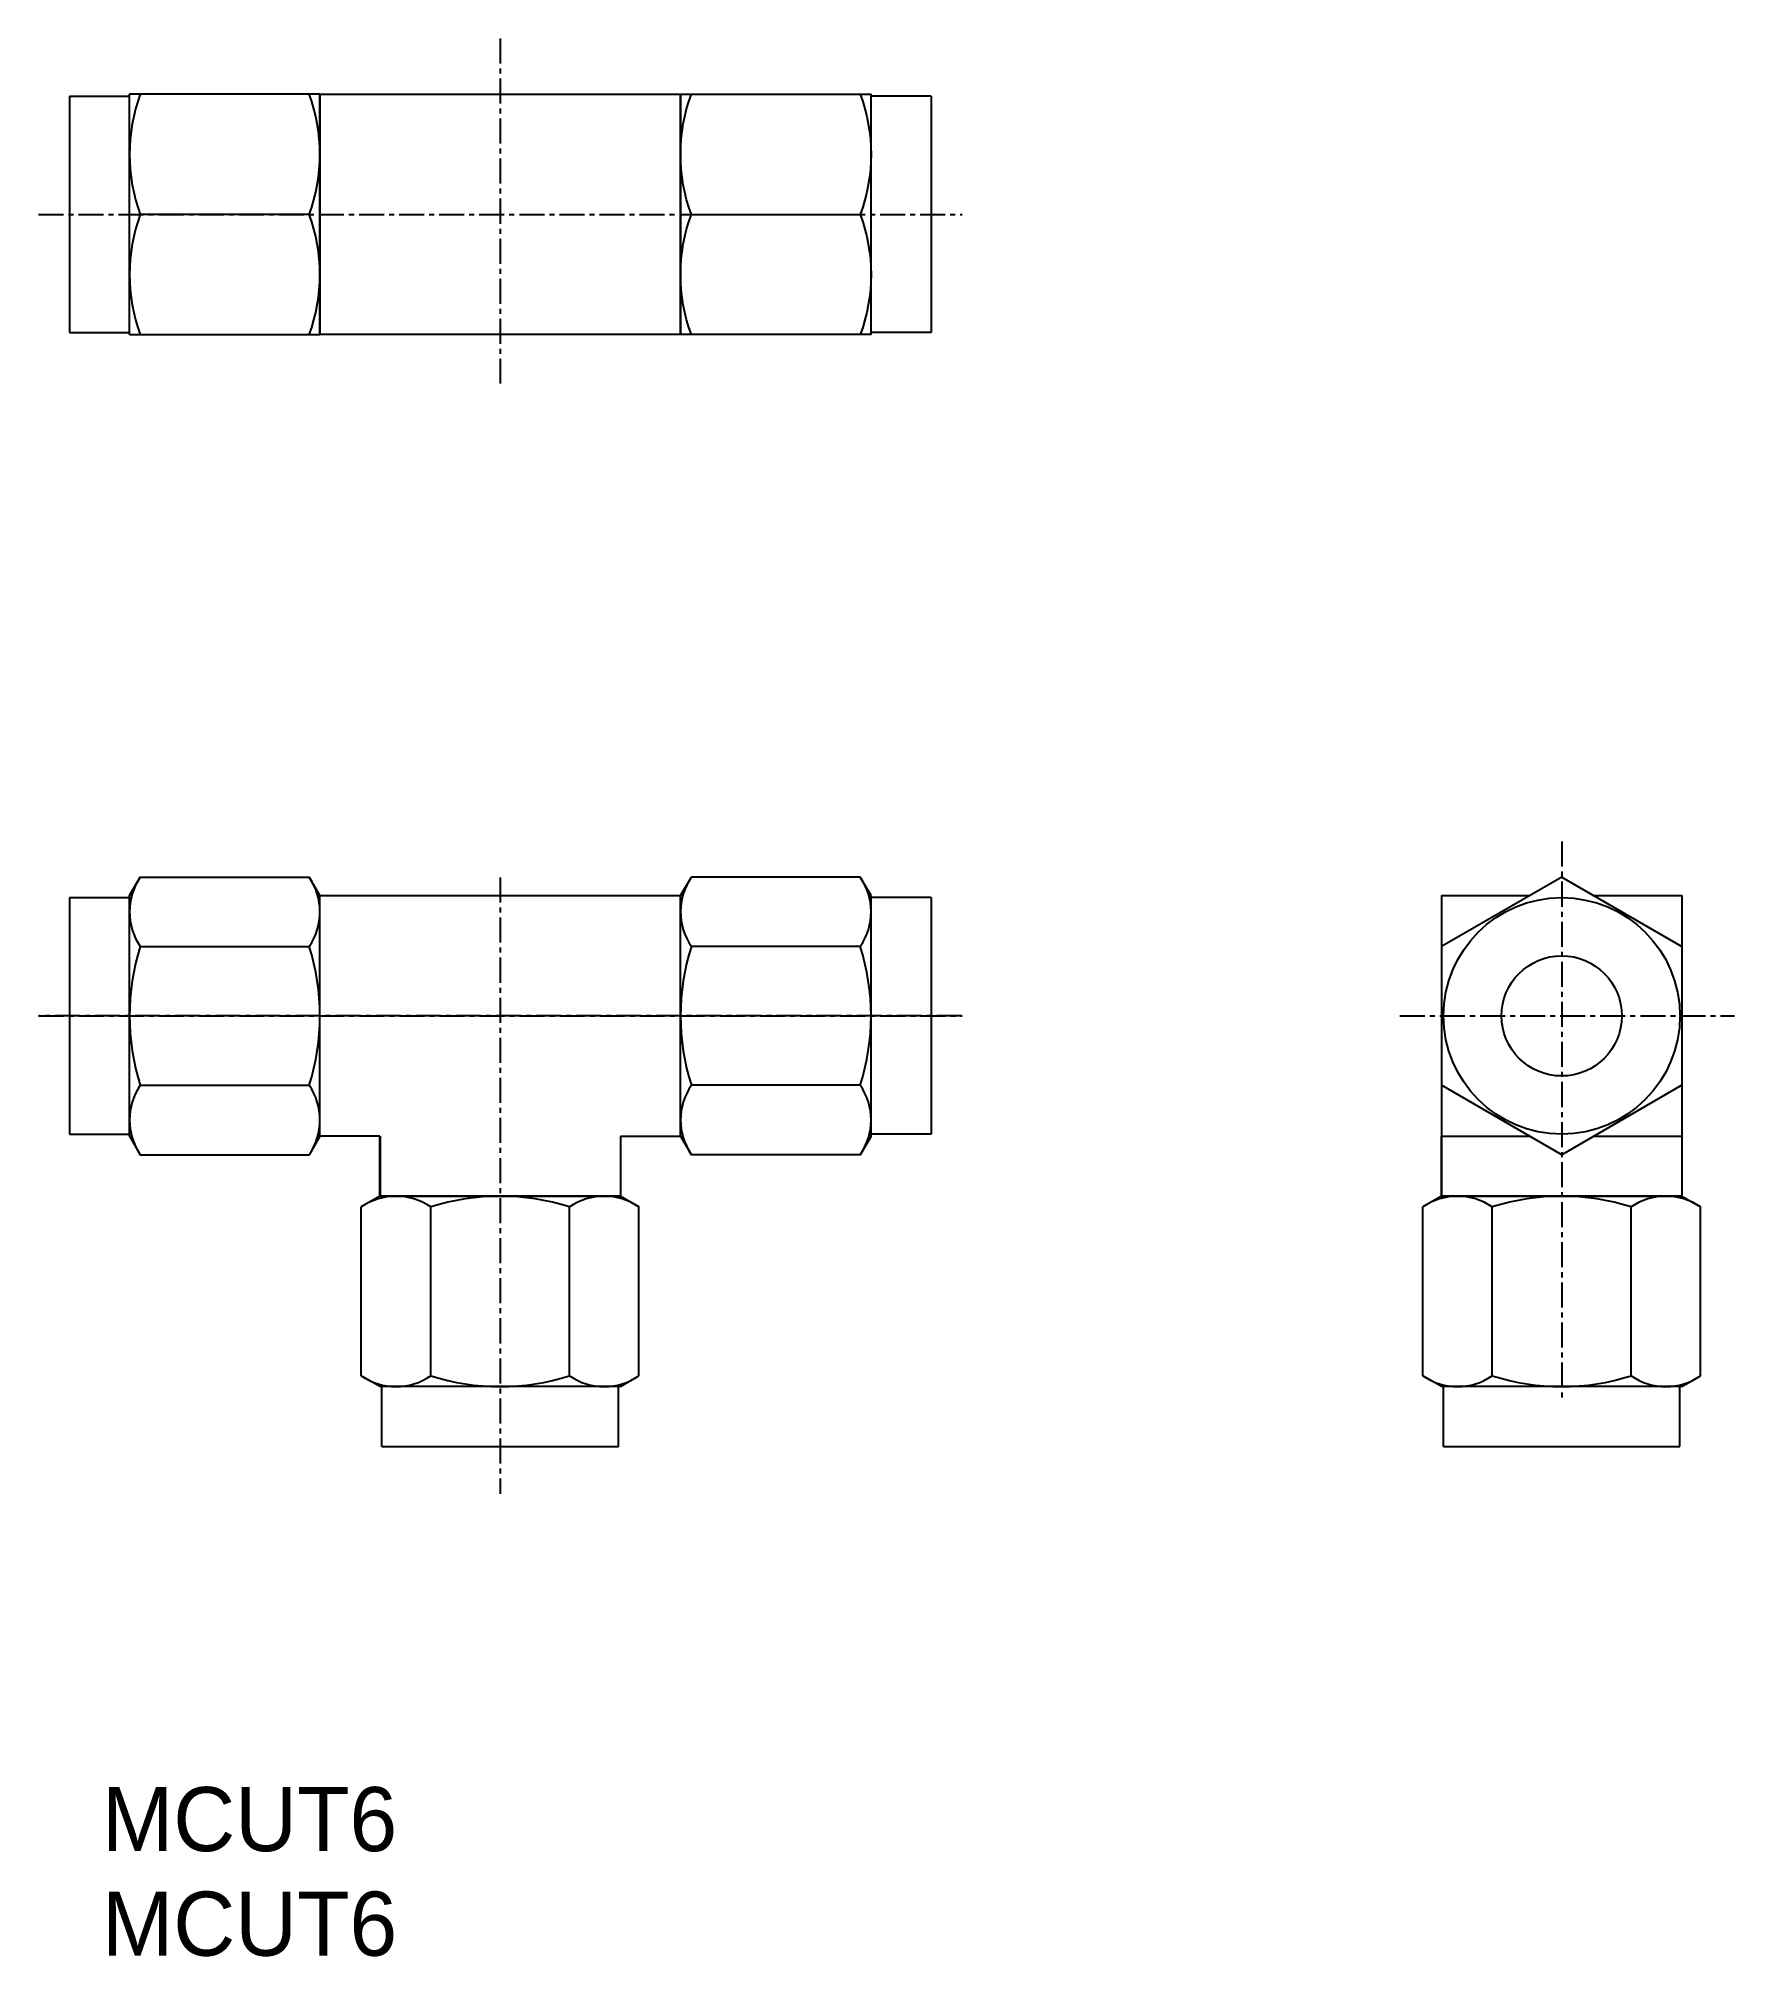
# Model space of a CAD drawing. Extents: x -50.6 to 34.1, y 46.8 to 142.5.
import ezdxf

# ---------------------------------------------------------------- set-up
doc = ezdxf.new("R2010")
doc.units = 0
doc.linetypes.add('CENTER', pattern=[2, 1.25, -0.25, 0.25, -0.25])
doc.layers.get('0').update_dxf_attribs({"linetype": 'CONTINUOUS'})
doc.layers.add('CENTER', color=1, linetype='CENTER')

# ---------------------------------------------------------------- blocks, each defined once
blk = doc.blocks.new('A$C54FA41C3')
for p, q in [((-9.5, -6), (-9.5, 6)), ((0, 6), (-9.5, 6)), ((0, -6), (0, 6)), ((-0.536, 0), (-8.964, 0)), ((-9.5, -6), (0, -6))]:
    blk.add_line(p, q)
for centre, start, end in [((-0.835, 3), 159.74383, 200.25617), ((-8.665, 3), 339.74383, 20.25617), ((-0.835, -3), 159.74383, 200.25617), ((-8.665, -3), 339.74383, 20.25617)]:
    blk.add_arc(centre, 8.665, start, end)

msp = doc.modelspace()

# ---------------------------------------------------------------- linework, layer by layer
at = {"color": 7, "linetype": 'CONTINUOUS'}
for p, q in [((-49.039, 139.656), (-46.039, 139.656)), ((-49.039, 139.656), (-49.039, 127.856)), ((-36.539, 139.756), (-18.539, 139.756)), ((-36.539, 139.756), (-36.539, 127.756)), ((-18.539, 139.756), (-18.539, 127.756)), ((-6.039, 139.656), (-9.039, 139.656)), ((-6.039, 139.656), (-6.039, 127.856)), ((-49.039, 127.856), (-46.039, 127.856)), ((-18.539, 127.756), (-36.539, 127.756)), ((-6.039, 127.856), (-9.039, 127.856)), ((-46.039, 99.756), (-45.503, 100.684)), ((-45.503, 100.684), (-37.075, 100.684)), ((-36.539, 99.756), (-37.075, 100.684)), ((-18.539, 99.756), (-18.003, 100.684)), ((-9.575, 100.684), (-18.003, 100.684)), ((-9.039, 99.756), (-9.575, 100.684)), ((25.427, 100.684), (19.427, 97.22)), ((25.427, 100.684), (31.427, 97.22)), ((-49.039, 99.656), (-46.039, 99.656)), ((-49.039, 99.656), (-49.039, 87.856)), ((-46.039, 87.756), (-46.039, 99.756)), ((-36.539, 99.756), (-18.539, 99.756)), ((-36.539, 87.756), (-36.539, 99.756)), ((-18.539, 87.756), (-18.539, 99.756)), ((-9.039, 87.756), (-9.039, 99.756)), ((-6.039, 99.656), (-9.039, 99.656)), ((-6.039, 99.656), (-6.039, 87.856)), ((19.427, 99.756), (23.82, 99.756)), ((19.427, 99.756), (19.427, 84.756)), ((27.035, 99.756), (31.427, 99.756)), ((31.427, 99.756), (31.427, 84.756)), ((-45.503, 97.22), (-37.075, 97.22)), ((-9.575, 97.22), (-18.003, 97.22)), ((-45.503, 90.292), (-37.075, 90.292)), ((-36.539, 90.292), (-36.539, 90.292)), ((-18.539, 90.292), (-18.539, 90.292)), ((-9.575, 90.292), (-18.003, 90.292)), ((25.427, 86.828), (19.427, 90.292)), ((31.427, 90.292), (25.427, 86.828)), ((-49.039, 87.856), (-46.039, 87.856)), ((-46.039, 87.756), (-45.503, 86.828)), ((-36.539, 87.756), (-37.075, 86.828)), ((-33.545, 87.756), (-36.539, 87.756)), ((-33.545, 84.756), (-33.545, 87.756)), ((-33.539, 87.756), (-33.539, 84.756)), ((-21.545, 87.756), (-21.545, 84.756)), ((-21.539, 87.756), (-18.539, 87.756)), ((-21.539, 87.756), (-21.539, 84.756)), ((-18.539, 87.756), (-18.003, 86.828)), ((-9.039, 87.756), (-9.575, 86.828)), ((-6.039, 87.856), (-9.039, 87.856)), ((19.427, 84.756), (19.427, 87.756)), ((19.427, 87.756), (23.82, 87.756)), ((27.035, 87.756), (31.427, 87.756)), ((31.427, 87.756), (31.427, 84.756)), ((-45.503, 86.828), (-37.075, 86.828)), ((-9.575, 86.828), (-18.003, 86.828)), ((-33.545, 84.756), (-34.473, 84.22)), ((-21.545, 84.756), (-33.545, 84.756)), ((-33.539, 84.756), (-21.539, 84.756)), ((-24.081, 84.756), (-24.081, 84.756)), ((-21.545, 84.756), (-20.617, 84.22)), ((19.427, 84.756), (18.499, 84.22)), ((19.427, 84.756), (31.427, 84.756)), ((31.427, 84.756), (19.427, 84.756)), ((19.434, 84.756), (31.434, 84.756)), ((28.892, 84.756), (28.891, 84.756)), ((31.427, 84.756), (32.356, 84.22)), ((-34.473, 75.792), (-34.473, 84.22)), ((-31.009, 75.792), (-31.009, 84.22)), ((-24.081, 75.792), (-24.081, 84.22)), ((-20.617, 75.792), (-20.617, 84.22)), ((18.499, 75.792), (18.499, 84.22)), ((21.963, 75.792), (21.963, 84.22)), ((28.892, 75.792), (28.892, 84.22)), ((32.356, 75.792), (32.356, 84.22)), ((-33.545, 75.256), (-34.473, 75.792)), ((-21.545, 75.256), (-20.617, 75.792)), ((19.427, 75.256), (18.499, 75.792)), ((31.427, 75.256), (32.356, 75.792)), ((-21.545, 75.256), (-33.545, 75.256)), ((-33.445, 72.256), (-33.445, 75.256)), ((-21.645, 72.256), (-21.645, 75.256)), ((31.427, 75.256), (19.427, 75.256)), ((19.527, 72.256), (19.527, 75.256)), ((31.327, 72.256), (31.327, 75.256)), ((-33.445, 72.256), (-21.645, 72.256)), ((19.527, 72.256), (31.327, 72.256))]:
    msp.add_line(p, q, dxfattribs=at)
for radius in [5.9, 3]:
    msp.add_circle((25.427, 93.756), radius, dxfattribs=at)
for centre, radius, start, end in [((-42.974, 98.952), 3.065, 145.58895, 214.41106), ((-39.603, 98.952), 3.065, 325.58894, 34.41105), ((-15.474, 98.952), 3.065, 145.58895, 214.41106), ((-12.103, 98.952), 3.065, 325.58894, 34.41105), ((-34.575, 93.756), 11.464, 162.41204, 197.58796), ((-48.003, 93.756), 11.464, 342.41204, 17.58796), ((-7.075, 93.756), 11.464, 162.41204, 197.58796), ((-20.503, 93.756), 11.464, 342.41204, 17.58796), ((-42.974, 88.56), 3.065, 145.58894, 214.41105), ((-39.603, 88.56), 3.065, 325.58895, 34.41106), ((-15.474, 88.56), 3.065, 145.58894, 214.41105), ((-12.103, 88.56), 3.065, 325.58895, 34.41106), ((-32.741, 81.692), 3.065, 55.58894, 124.41105), ((-27.545, 73.292), 11.464, 72.41204, 107.58796), ((-22.349, 81.692), 3.065, 55.58895, 124.41106), ((20.231, 81.692), 3.065, 55.58894, 124.41105), ((25.427, 73.292), 11.464, 72.41204, 107.58796), ((30.624, 81.692), 3.065, 55.58895, 124.41106), ((-32.741, 78.321), 3.065, 235.58895, 304.41106), ((-27.545, 86.72), 11.464, 252.41204, 287.58796), ((-22.349, 78.321), 3.065, 235.58894, 304.41105), ((20.231, 78.321), 3.065, 235.58895, 304.41106), ((25.427, 86.72), 11.464, 252.41204, 287.58796), ((30.624, 78.321), 3.065, 235.58894, 304.41105)]:
    msp.add_arc(centre, radius, start, end, dxfattribs=at)
at = {"layer": 'CENTER', "color": 1, "linetype": 'CENTER'}
for p, q in [((-27.539, 142.544), (-27.539, 125.313)), ((-50.587, 133.756), (-4.491, 133.756)), ((25.427, 102.456), (25.427, 74.566)), ((-27.539, 100.662), (-27.539, 69.901)), ((-4.503, 93.756), (-50.587, 93.756)), ((-50.574, 93.756), (-4.491, 93.756)), ((17.35, 93.756), (34.055, 93.756))]:
    msp.add_line(p, q, dxfattribs=at)

# ---------------------------------------------------------------- block references
at = {"color": 7, "linetype": 'CONTINUOUS'}
msp.add_blockref('A$C54FA41C3', (-36.539, 133.756), dxfattribs=at)
at = {"color": 7, "linetype": 'CONTINUOUS', "xscale": -1}
msp.add_blockref('A$C54FA41C3', (-18.539, 133.756), dxfattribs=at)

# ---------------------------------------------------------------- texts
at = {"color": 7, "linetype": 'CONTINUOUS'}
for p in [(-47.421, 52.066), (-47.421, 46.847)]:
    msp.add_text('MCUT6', height=3.2, dxfattribs=at).set_placement(p)

doc.saveas('drawing.dxf')
